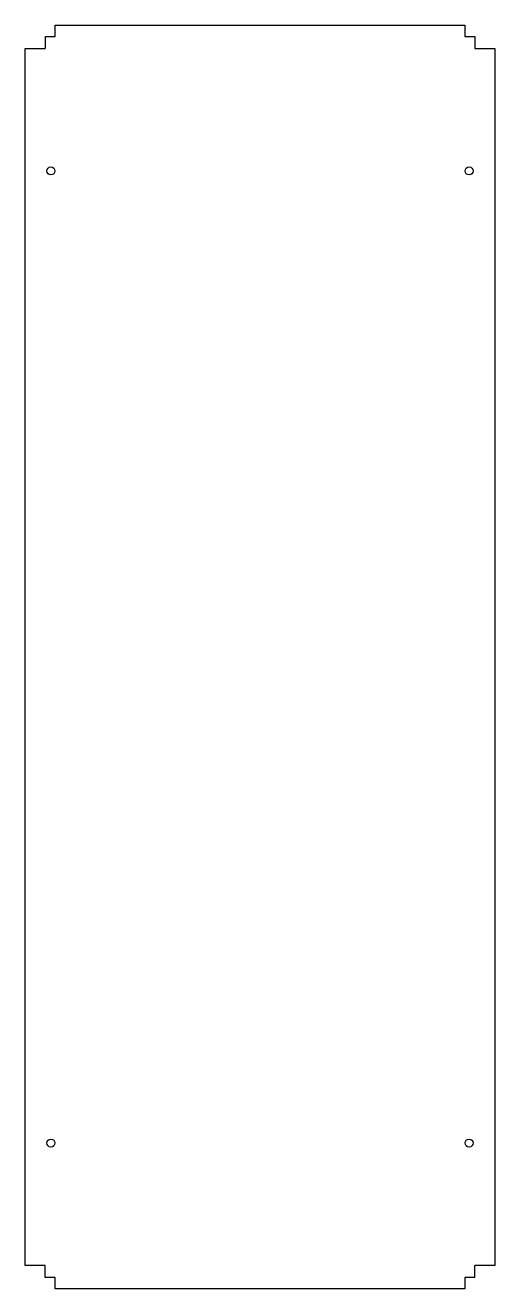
# Model space of a CAD drawing. Header units: inches. Extents: x -9.1 to 9.1, y -24.4 to 24.4.
import ezdxf

# ---------------------------------------------------------------- set-up
doc = ezdxf.new("R2010")
doc.units = ezdxf.units.IN
doc.header["$MEASUREMENT"] = 0

msp = doc.modelspace()

# ---------------------------------------------------------------- linework, layer by layer
at = {"color": 7, "linetype": 'Continuous', "lineweight": 25}
for p, q in [((-7.905, 23.929), (-7.905, 24.369)), ((-7.905, 24.369), (7.905, 24.369)), ((7.905, 24.369), (7.905, 23.933)), ((-8.285, 23.929), (-7.905, 23.929)), ((-8.285, 23.929), (-8.285, 23.47)), ((7.905, 23.933), (8.285, 23.933)), ((8.285, 23.933), (8.285, 23.47)), ((-9.054, -23.47), (-9.054, 23.47)), ((-9.054, 23.47), (-8.285, 23.47)), ((8.285, 23.47), (9.054, 23.47)), ((9.054, 23.47), (9.054, -23.47)), ((-8.285, -23.47), (-9.054, -23.47)), ((-8.285, -23.929), (-8.285, -23.47)), ((9.054, -23.47), (8.285, -23.47)), ((8.285, -23.933), (8.285, -23.47)), ((-7.905, -23.929), (-8.285, -23.929)), ((-7.905, -24.369), (-7.905, -23.929)), ((7.905, -24.369), (-7.905, -24.369)), ((8.285, -23.933), (7.905, -23.933)), ((7.905, -23.933), (7.905, -24.369))]:
    msp.add_line(p, q, dxfattribs=at)
for centre in [(-8.065, 18.75), (8.065, 18.75), (-8.065, -18.75), (8.065, -18.75)]:
    msp.add_circle(centre, 0.156, dxfattribs=at)

doc.saveas('drawing.dxf')
